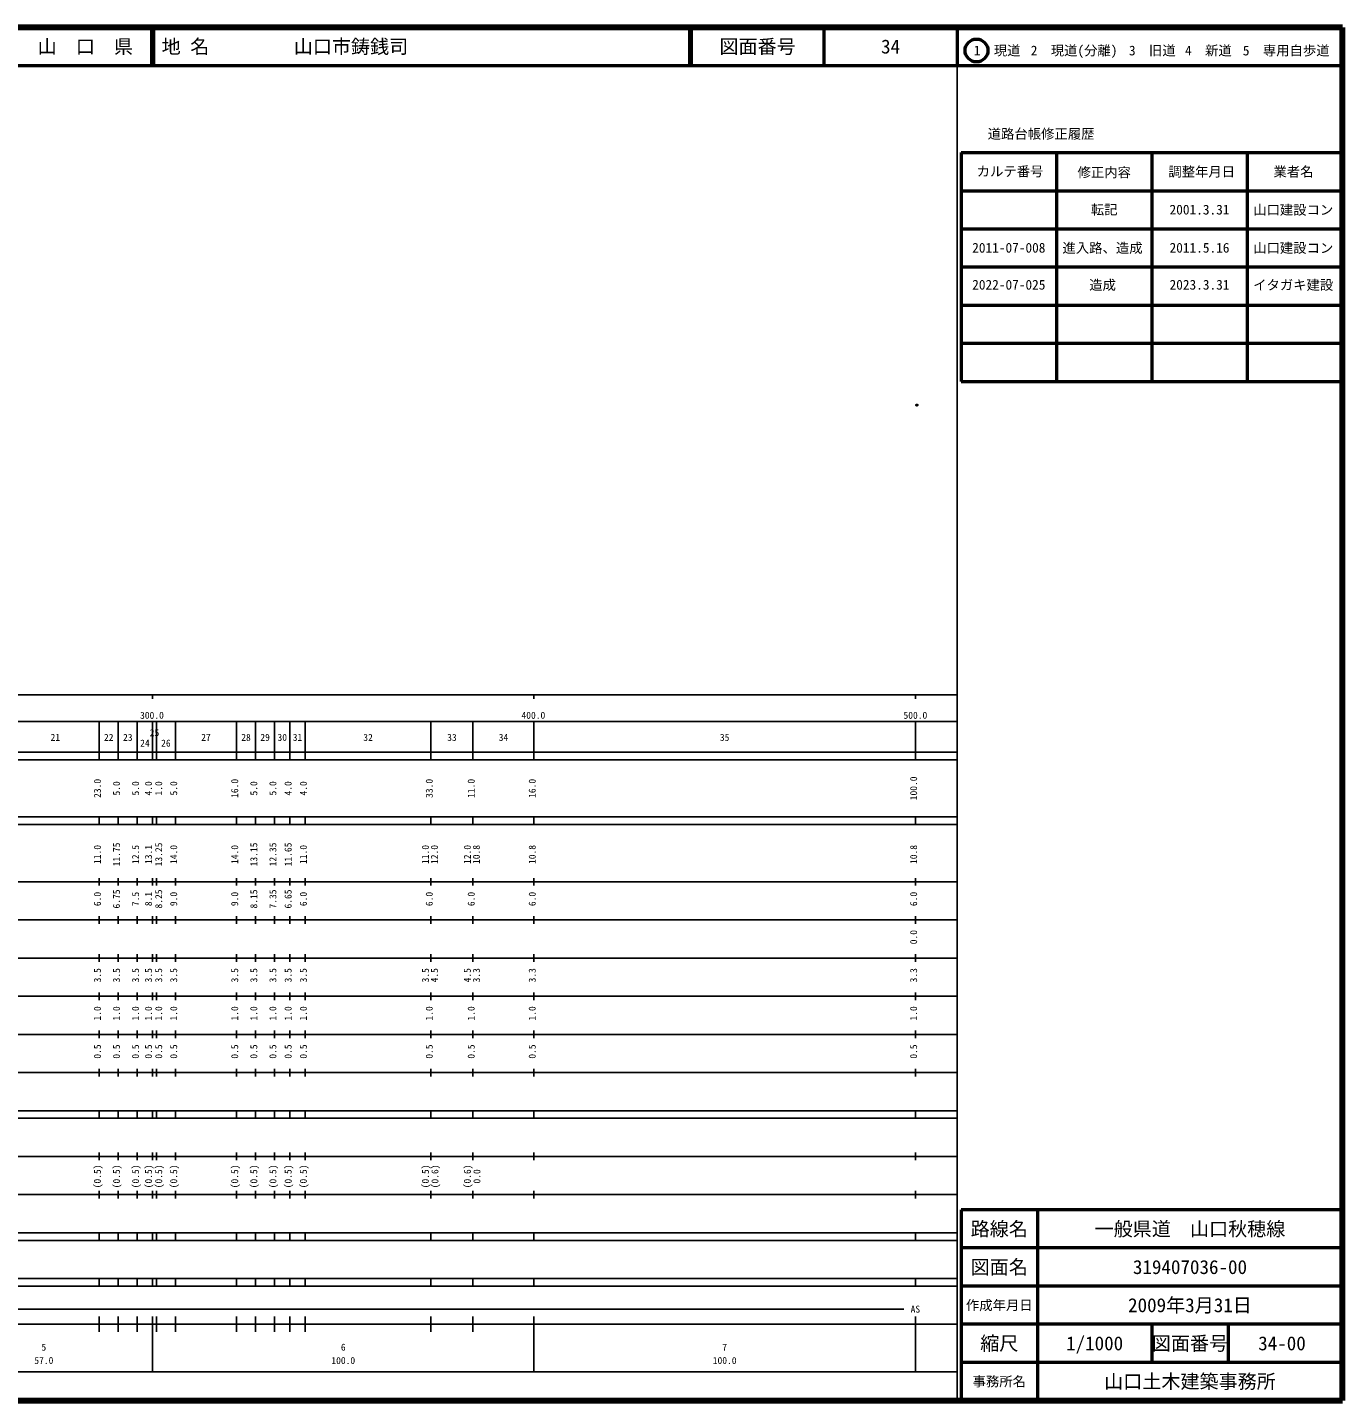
# Model space of a CAD drawing. Units: millimetres on the paper. Extents: x 40 to 680, y 20 to 380.
# Drawn here: x 335.2 to 680, y 20 to 380 of the extents above; entities that cross this region are included whole.
import ezdxf
from ezdxf.enums import TextEntityAlignment as Align

# ---------------------------------------------------------------- set-up
doc = ezdxf.new("R2010")
doc.units = ezdxf.units.MM
doc.header["$PDMODE"] = 32
doc.header["$PDSIZE"] = 0.5
doc.linetypes.add('CHAIN', pattern=[18.5, 12, -1.5, 3.5, -1.5])
for name, color, linetype, lineweight in [('M-OTRS', 6, 'CHAIN', 13), ('M-TTL', 2, 'Continuous', 140), ('M-TTL-BAND', 7, 'Continuous', 25), ('M-TTL-FRAM', 2, 'Continuous', 50), ('M-TTL-LINE', 7, 'Continuous', 50)]:
    doc.layers.add(name, color=color, linetype=linetype, lineweight=lineweight)
doc.layers.add('M-TTL-TXT', color=7, linetype='Continuous')
doc.styles.add('ＭＳ ゴシック', font='')
doc.styles.get('ＭＳ ゴシック').set_extended_font_data('MS Gothic')

msp = doc.modelspace()

# ---------------------------------------------------------------- linework, layer by layer
at = {"layer": 'M-OTRS'}
msp.add_point((568.39, 280.987), dxfattribs=at)
at = {"layer": 'M-TTL'}
for p, q in [((680, 380), (40, 380)), ((680, 20), (680, 380)), ((40, 20), (680, 20))]:
    msp.add_line(p, q, dxfattribs=at)
at = {"layer": 'M-TTL-BAND'}
for p, q in [((579, 20), (579, 370)), ((40, 205), (579, 205)), ((368, 205), (368, 204)), ((468, 205), (468, 204)), ((568, 205), (568, 204)), ((68, 198), (579, 198)), ((354, 188), (354, 198)), ((359, 188), (359, 198)), ((364, 188), (364, 198)), ((368, 188), (368, 198)), ((369, 188), (369, 198)), ((374, 188), (374, 198)), ((390, 188), (390, 198)), ((395, 188), (395, 198)), ((400, 188), (400, 198)), ((404, 188), (404, 198)), ((408, 188), (408, 198)), ((441, 188), (441, 198)), ((452, 188), (452, 198)), ((468, 188), (468, 198)), ((568, 188), (568, 198)), ((40, 190), (579, 190)), ((40, 188), (579, 188)), ((40, 173), (579, 173)), ((354, 171), (354, 173)), ((359, 171), (359, 173)), ((364, 171), (364, 173)), ((368, 171), (368, 173)), ((369, 171), (369, 173)), ((374, 171), (374, 173)), ((390, 171), (390, 173)), ((395, 171), (395, 173)), ((400, 171), (400, 173)), ((404, 171), (404, 173)), ((408, 171), (408, 173)), ((441, 171), (441, 173)), ((452, 171), (452, 173)), ((468, 171), (468, 173)), ((568, 171), (568, 173)), ((40, 171), (579, 171)), ((40, 156), (579, 156)), ((354, 155), (354, 157)), ((359, 155), (359, 157)), ((364, 155), (364, 157)), ((368, 155), (368, 157)), ((369, 155), (369, 157)), ((374, 155), (374, 157)), ((390, 155), (390, 157)), ((395, 155), (395, 157)), ((400, 155), (400, 157)), ((404, 155), (404, 157)), ((408, 155), (408, 157)), ((441, 155), (441, 157)), ((452, 155), (452, 157)), ((468, 155), (468, 157)), ((568, 155), (568, 157)), ((46, 146), (579, 146)), ((354, 145), (354, 147)), ((359, 145), (359, 147)), ((364, 145), (364, 147)), ((368, 145), (368, 147)), ((369, 145), (369, 147)), ((374, 145), (374, 147)), ((390, 145), (390, 147)), ((395, 145), (395, 147)), ((400, 145), (400, 147)), ((404, 145), (404, 147)), ((408, 145), (408, 147)), ((441, 145), (441, 147)), ((452, 145), (452, 147)), ((468, 145), (468, 147)), ((568, 145), (568, 147)), ((354, 135), (354, 137)), ((359, 135), (359, 137)), ((364, 135), (364, 137)), ((368, 135), (368, 137)), ((369, 135), (369, 137)), ((374, 135), (374, 137)), ((390, 135), (390, 137)), ((395, 135), (395, 137)), ((400, 135), (400, 137)), ((404, 135), (404, 137)), ((408, 135), (408, 137)), ((441, 135), (441, 137)), ((452, 135), (452, 137)), ((468, 135), (468, 137)), ((568, 135), (568, 137)), ((52, 136), (579, 136)), ((46, 126), (579, 126)), ((354, 125), (354, 127)), ((359, 125), (359, 127)), ((364, 125), (364, 127)), ((368, 125), (368, 127)), ((369, 125), (369, 127)), ((374, 125), (374, 127)), ((390, 125), (390, 127)), ((395, 125), (395, 127)), ((400, 125), (400, 127)), ((404, 125), (404, 127)), ((408, 125), (408, 127)), ((441, 125), (441, 127)), ((452, 125), (452, 127)), ((468, 125), (468, 127)), ((568, 125), (568, 127)), ((52, 116), (579, 116)), ((354, 115), (354, 117)), ((359, 115), (359, 117)), ((364, 115), (364, 117)), ((368, 115), (368, 117)), ((369, 115), (369, 117)), ((374, 115), (374, 117)), ((390, 115), (390, 117)), ((395, 115), (395, 117)), ((400, 115), (400, 117)), ((404, 115), (404, 117)), ((408, 115), (408, 117)), ((441, 115), (441, 117)), ((452, 115), (452, 117)), ((468, 115), (468, 117)), ((568, 115), (568, 117)), ((46, 106), (579, 106)), ((354, 105), (354, 107)), ((359, 105), (359, 107)), ((364, 105), (364, 107)), ((368, 105), (368, 107)), ((369, 105), (369, 107)), ((374, 105), (374, 107)), ((390, 105), (390, 107)), ((395, 105), (395, 107)), ((400, 105), (400, 107)), ((404, 105), (404, 107)), ((408, 105), (408, 107)), ((441, 105), (441, 107)), ((452, 105), (452, 107)), ((468, 105), (468, 107)), ((568, 105), (568, 107)), ((40, 96), (579, 96)), ((40, 94), (579, 94)), ((354, 94), (354, 96)), ((359, 94), (359, 96)), ((364, 94), (364, 96)), ((368, 94), (368, 96)), ((369, 94), (369, 96)), ((374, 94), (374, 96)), ((390, 94), (390, 96)), ((395, 94), (395, 96)), ((400, 94), (400, 96)), ((404, 94), (404, 96)), ((408, 94), (408, 96)), ((441, 94), (441, 96)), ((452, 94), (452, 96)), ((468, 94), (468, 96)), ((568, 94), (568, 96)), ((49, 84), (579, 84)), ((354, 83), (354, 85)), ((359, 83), (359, 85)), ((364, 83), (364, 85)), ((368, 83), (368, 85)), ((369, 83), (369, 85)), ((374, 83), (374, 85)), ((390, 83), (390, 85)), ((395, 83), (395, 85)), ((400, 83), (400, 85)), ((404, 83), (404, 85)), ((408, 83), (408, 85)), ((441, 83), (441, 85)), ((452, 83), (452, 85)), ((468, 83), (468, 85)), ((568, 83), (568, 85)), ((40, 74), (579, 74)), ((354, 73), (354, 75)), ((359, 73), (359, 75)), ((364, 73), (364, 75)), ((368, 73), (368, 75)), ((369, 73), (369, 75)), ((374, 73), (374, 75)), ((390, 73), (390, 75)), ((395, 73), (395, 75)), ((400, 73), (400, 75)), ((404, 73), (404, 75)), ((408, 73), (408, 75)), ((441, 73), (441, 75)), ((452, 73), (452, 75)), ((468, 73), (468, 75)), ((568, 73), (568, 75)), ((40, 64), (579, 64)), ((40, 62), (579, 62)), ((354, 62), (354, 64)), ((359, 62), (359, 64)), ((364, 62), (364, 64)), ((368, 62), (368, 64)), ((369, 62), (369, 64)), ((374, 62), (374, 64)), ((390, 62), (390, 64)), ((395, 62), (395, 64)), ((400, 62), (400, 64)), ((404, 62), (404, 64)), ((408, 62), (408, 64)), ((441, 62), (441, 64)), ((452, 62), (452, 64)), ((468, 62), (468, 64)), ((568, 62), (568, 64)), ((40, 52), (579, 52)), ((354, 50), (354, 52)), ((359, 50), (359, 52)), ((364, 50), (364, 52)), ((368, 50), (368, 52)), ((369, 50), (369, 52)), ((374, 50), (374, 52)), ((390, 50), (390, 52)), ((395, 50), (395, 52)), ((400, 50), (400, 52)), ((404, 50), (404, 52)), ((408, 50), (408, 52)), ((441, 50), (441, 52)), ((452, 50), (452, 52)), ((468, 50), (468, 52)), ((568, 50), (568, 52)), ((40, 50), (579, 50)), ((71, 44), (565, 44)), ((40, 40), (579, 40)), ((354, 38), (354, 42)), ((359, 38), (359, 42)), ((364, 38), (364, 42)), ((368, 27.5), (368, 42)), ((369, 38), (369, 42)), ((374, 38), (374, 42)), ((390, 38), (390, 42)), ((395, 38), (395, 42)), ((400, 38), (400, 42)), ((404, 38), (404, 42)), ((408, 38), (408, 42)), ((441, 38), (441, 42)), ((452, 38), (452, 42)), ((468, 27.5), (468, 42)), ((568, 27.5), (568, 42)), ((68, 27.5), (579, 27.5))]:
    msp.add_line(p, q, dxfattribs=at)
at = {"layer": 'M-TTL-FRAM'}
for p, q in [((580, 347.197), (580, 287.197)), ((580, 347.197), (680, 347.197)), ((580, 287.197), (680, 287.197)), ((680, 70), (580, 70)), ((580, 70), (580, 20))]:
    msp.add_line(p, q, dxfattribs=at)
at = {"layer": 'M-TTL-LINE'}
for p, q in [((367.75, 380), (367.75, 370)), ((368.25, 380), (368.25, 370)), ((508.747, 380), (508.747, 370)), ((509.247, 380), (509.247, 370)), ((543.997, 380), (543.997, 370)), ((579, 380), (579, 370)), ((40, 370), (680, 370)), ((605, 347.197), (605, 287.197)), ((630, 347.197), (630, 287.197)), ((655, 347.197), (655, 287.197)), ((580, 337.197), (680, 337.197)), ((580, 327.197), (680, 327.197)), ((580, 317.197), (680, 317.197)), ((580, 307.197), (680, 307.197)), ((580, 297.197), (680, 297.197)), ((600, 70), (600, 20)), ((680, 60), (580, 60)), ((680, 50), (580, 50)), ((680, 40), (580, 40)), ((630, 40), (630, 30)), ((650, 40), (650, 30)), ((680, 30), (580, 30))]:
    msp.add_line(p, q, dxfattribs=at)
msp.add_circle((584.031, 373.958), 3, dxfattribs=at)

# ---------------------------------------------------------------- texts
at = {"layer": 'M-TTL-BAND', "style": 'ＭＳ ゴシック'}
for s, p in [('300.0', (367.844, 198.195)), ('400.0', (467.844, 198.195)), ('500.0', (568, 198.195)), ('21', (342.5, 192.405)), ('22', (356.5, 192.405)), ('23', (361.5, 192.405)), ('25', (368.5, 193.625)), ('27', (382, 192.405)), ('28', (392.5, 192.405)), ('29', (397.5, 192.405)), ('30', (402, 192.405)), ('31', (406, 192.405)), ('32', (424.5, 192.405)), ('33', (446.5, 192.405)), ('34', (460, 192.405)), ('35', (518, 192.405)), ('24', (366, 190.9)), ('26', (371.5, 190.9)), ('AS', (568, 42.5)), ('5', (339.5, 32.523)), ('6', (418, 32.523)), ('7', (518, 32.523)), ('57.0', (339.5, 29.033)), ('100.0', (418, 29.033)), ('100.0', (518, 29.033))]:
    msp.add_text(s, height=1.833, dxfattribs=at).set_placement(p, align=Align.BOTTOM_CENTER)
for s, p in [('23.0', (355, 180.5)), ('5.0', (360, 180.5)), ('5.0', (365, 180.5)), ('4.0', (368.39, 180.5)), ('1.0', (371.065, 180.5)), ('5.0', (375, 180.5)), ('16.0', (391, 180.5)), ('5.0', (396, 180.5)), ('5.0', (401, 180.5)), ('4.0', (405, 180.5)), ('4.0', (409, 180.5)), ('33.0', (442, 180.5)), ('11.0', (453, 180.5)), ('16.0', (469, 180.5)), ('100.0', (569, 180.5)), ('11.75', (360, 163.174)), ('13.25', (371.065, 163.174)), ('13.15', (396, 163.174)), ('12.35', (401, 163.174)), ('11.65', (405, 163.174)), ('11.0', (355, 163.174)), ('12.5', (365, 163.174)), ('13.1', (368.39, 163.174)), ('14.0', (375, 163.174)), ('14.0', (391, 163.174)), ('11.0', (409, 163.174)), ('11.0', (441, 163.174)), ('12.0', (443.37, 163.174)), ('12.0', (452, 163.174)), ('10.8', (454.37, 163.174)), ('10.8', (469, 163.174)), ('10.8', (569, 163.174)), ('6.0', (355, 151.5)), ('6.75', (360, 151.5)), ('7.5', (365, 151.5)), ('8.1', (368.39, 151.5)), ('8.25', (371.065, 151.5)), ('9.0', (375, 151.5)), ('9.0', (391, 151.5)), ('8.15', (396, 151.5)), ('7.35', (401, 151.5)), ('6.65', (405, 151.5)), ('6.0', (409, 151.5)), ('6.0', (442, 151.5)), ('6.0', (453, 151.5)), ('6.0', (469, 151.5)), ('6.0', (569, 151.5)), ('0.0', (569, 141.5)), ('3.5', (355, 131.5)), ('3.5', (360, 131.5)), ('3.5', (365, 131.5)), ('3.5', (368.39, 131.5)), ('3.5', (371.065, 131.5)), ('3.5', (375, 131.5)), ('3.5', (391, 131.5)), ('3.5', (396, 131.5)), ('3.5', (401, 131.5)), ('3.5', (405, 131.5)), ('3.5', (409, 131.5)), ('3.5', (441, 131.5)), ('4.5', (443.37, 131.5)), ('4.5', (452, 131.5)), ('3.3', (454.37, 131.5)), ('3.3', (469, 131.5)), ('3.3', (569, 131.5)), ('1.0', (355, 121.5)), ('1.0', (360, 121.5)), ('1.0', (365, 121.5)), ('1.0', (368.39, 121.5)), ('1.0', (371.065, 121.5)), ('1.0', (375, 121.5)), ('1.0', (391, 121.5)), ('1.0', (396, 121.5)), ('1.0', (401, 121.5)), ('1.0', (405, 121.5)), ('1.0', (409, 121.5)), ('1.0', (442, 121.5)), ('1.0', (453, 121.5)), ('1.0', (469, 121.5)), ('1.0', (569, 121.5)), ('0.5', (355, 111.5)), ('0.5', (360, 111.5)), ('0.5', (365, 111.5)), ('0.5', (368.39, 111.5)), ('0.5', (371.065, 111.5)), ('0.5', (375, 111.5)), ('0.5', (391, 111.5)), ('0.5', (396, 111.5)), ('0.5', (401, 111.5)), ('0.5', (405, 111.5)), ('0.5', (409, 111.5)), ('0.5', (442, 111.5)), ('0.5', (453, 111.5)), ('0.5', (469, 111.5)), ('0.5', (569, 111.5)), ('(0.5)', (355, 78.764)), ('(0.5)', (360, 78.764)), ('(0.5)', (365, 78.764)), ('(0.5)', (368.39, 78.764)), ('(0.5)', (371.065, 78.764)), ('(0.5)', (375, 78.764)), ('(0.5)', (391, 78.764)), ('(0.5)', (396, 78.764)), ('(0.5)', (401, 78.764)), ('(0.5)', (405, 78.764)), ('(0.5)', (409, 78.764)), ('(0.5)', (441, 78.764)), ('(0.6)', (443.5, 78.764)), ('(0.6)', (452, 78.764)), ('0.0', (454.5, 78.764))]:
    msp.add_text(s, height=1.833, rotation=90, dxfattribs=at).set_placement(p, align=Align.BOTTOM_CENTER)
at = {"layer": 'M-TTL-TXT', "style": 'ＭＳ ゴシック'}
for s, height, p in [('山\u3000口\u3000県', 3.666, (350.375, 375)), ('図面番号', 3.666, (526.622, 375)), ('34', 3.666, (561.497, 375)), ('1\u3000現道', 2.566, (589.448, 373.958)), ('2\u3000現道(分離)', 2.566, (609.619, 373.958)), ('3\u3000旧道', 2.566, (630.121, 373.958)), ('4\u3000新道', 2.566, (644.824, 373.958)), ('5\u3000専用自歩道', 2.566, (665.228, 373.958)), ('道路台帳修正履歴', 2.566, (600.968, 352.113)), ('カルテ番号', 2.566, (592.839, 342.277)), ('修正内容', 2.566, (617.509, 342.023)), ('調整年月日', 2.566, (643.089, 342.197)), ('業者名', 2.566, (667.134, 342.197)), ('転記', 2.566, (617.5, 332.245)), ('2001.3.31', 2.566, (642.5, 332.245)), ('山口建設コン', 2.566, (667.077, 332.189)), ('2011-07-008', 2.566, (592.5, 322.245)), ('進入路、造成', 2.566, (617.077, 322.189)), ('2011.5.16', 2.566, (642.5, 322.245)), ('山口建設コン', 2.566, (667.077, 322.189)), ('路線名', 3.666, (590, 65)), ('路線名', 3.666, (590, 65)), ('一般県道\u3000山口秋穂線', 3.666, (640, 65)), ('図面名', 3.666, (590, 55)), ('図面名', 3.666, (590, 55)), ('319407036-00', 3.666, (640, 55)), ('2009年3月31日', 3.666, (640, 45)), ('作成年月日', 2.566, (590, 45)), ('作成年月日', 2.566, (590, 45)), ('縮尺', 3.666, (590, 35)), ('縮尺', 3.666, (590, 35)), ('1/1000', 3.666, (615, 35)), ('図面番号', 3.666, (640, 35)), ('図面番号', 3.666, (640, 35)), ('34-00', 3.666, (664.125, 35)), ('事務所名', 2.566, (590, 25)), ('事務所名', 2.566, (590, 25)), ('山口土木建築事務所', 3.666, (640, 25))]:
    msp.add_text(s, height=height, dxfattribs=at).set_placement(p, align=Align.MIDDLE_CENTER)
for s, p in [('地 名', (370.38, 375)), ('山口市鋳銭司', (405.024, 375))]:
    msp.add_text(s, height=3.666, dxfattribs=at).set_placement(p, align=Align.MIDDLE_LEFT)
for s, p in [('2022-07-025', (592.5, 310.495)), ('造成', (617.077, 310.439)), ('2023.3.31', (642.5, 310.495)), ('イタガキ建設', (667.077, 310.439))]:
    msp.add_text(s, height=2.566, dxfattribs=at).set_placement(p, align=Align.BOTTOM_CENTER)

doc.saveas('drawing.dxf')
